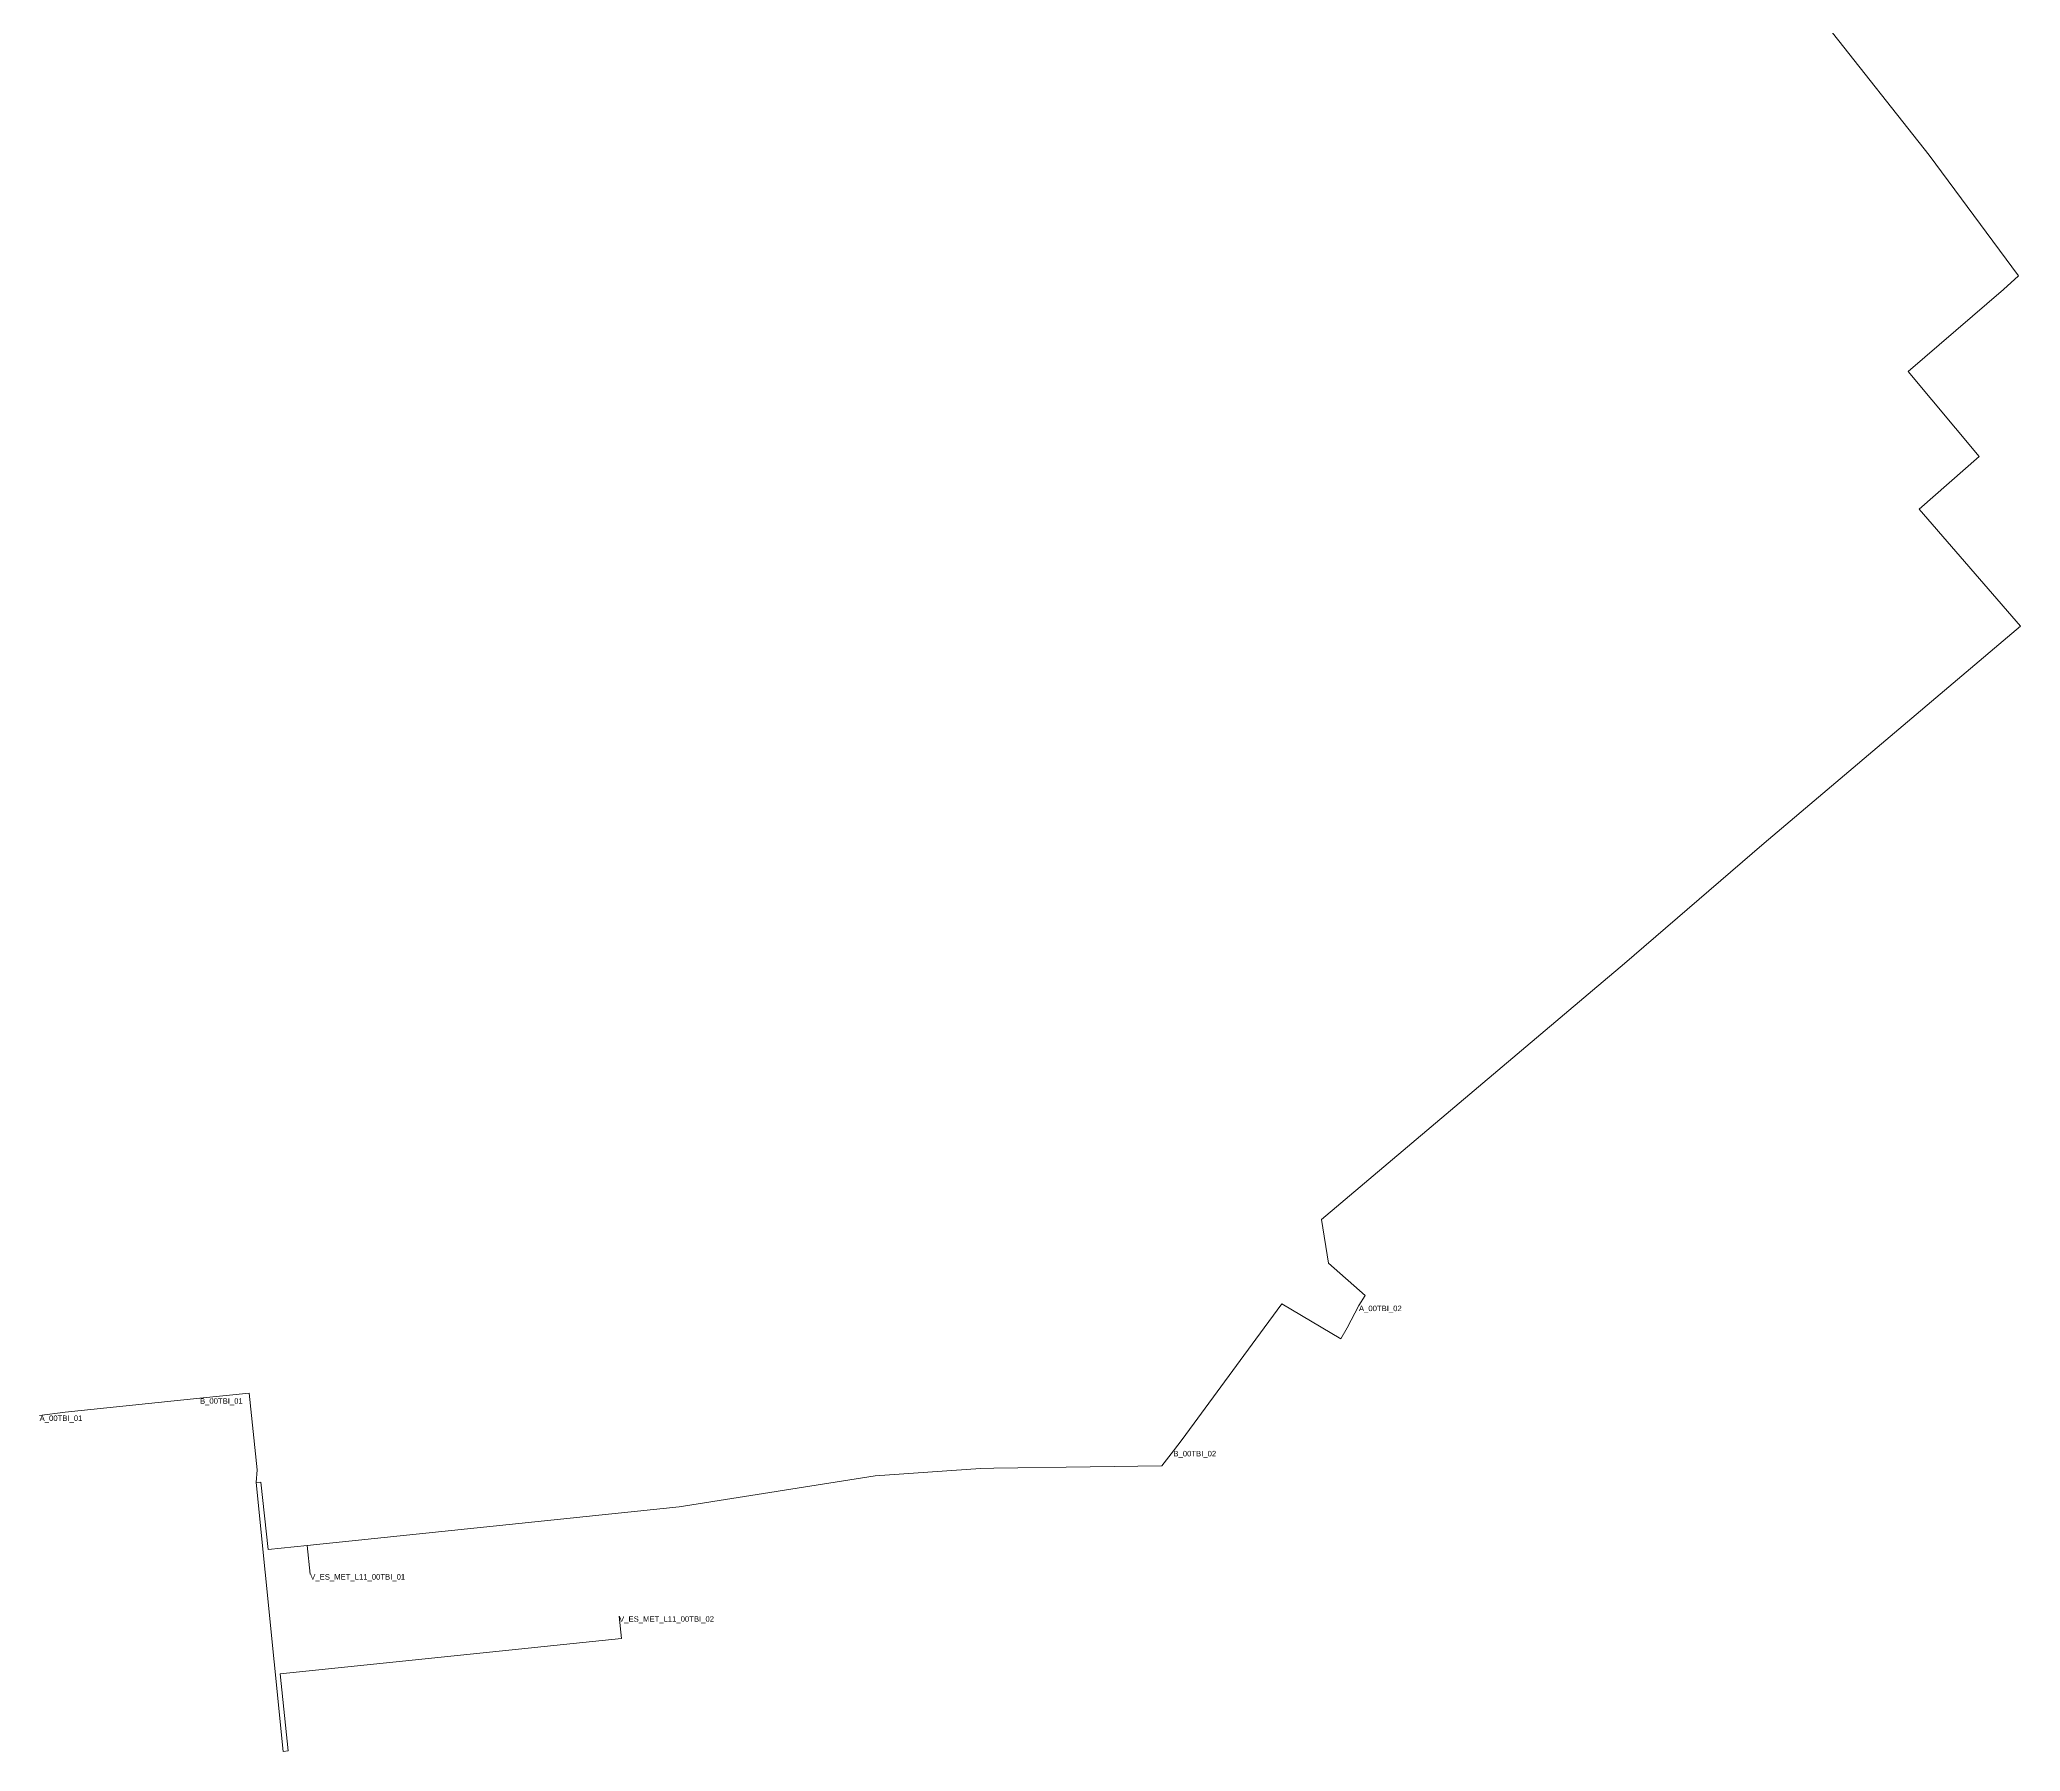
# Model space of a CAD drawing. Header units: metres. Extents: x 431467 to 431647, y 4590046 to 4590357.
# Drawn here: x 431466.8 to 431646.6, y 4590045.8 to 4590201.2 of the extents above; entities that cross this region are included whole.
import ezdxf
from ezdxf.enums import TextEntityAlignment as Align

# ---------------------------------------------------------------- set-up
doc = ezdxf.new("R2010")
doc.units = ezdxf.units.M
doc.header["$MEASUREMENT"] = 0
for name, color, linetype, lineweight, true_color in [('01_A_AccesTren_t', 40, 'Continuous', 0, 0xffd600), ('01_C_AccesExt_t', 251, 'Continuous', 0, 0x646464), ('01_I_Ascensor_l', 251, 'Continuous', 0, 0x646464), ('01_I_BarreraTarifaria_t', 251, 'Continuous', 0, 0x646464), ('01_I_Horitzontal_l', 251, 'Continuous', 0, 0x646464), ('01_I_Rampa_l', 251, 'Continuous', 0, 0x646464), ('Carrer', 251, 'Continuous', 0, 0x646464)]:
    doc.layers.add(name, color=color, linetype=linetype, lineweight=lineweight, true_color=true_color)
doc.styles.add('Style-Arial', font='arial.ttf')

msp = doc.modelspace()

# ---------------------------------------------------------------- linework, layer by layer
at = {"layer": '01_I_Ascensor_l'}
for p, q in [((431586.564229, 4590086.265328), (431585.507212, 4590084.263832, -30)), ((431469.071473, 4590076.581703, -10), (431466.755967, 4590076.29122)), ((431486.497461, 4590071.347562, -10), (431486.410894, 4590070.198138, -20)), ((431486.410894, 4590070.198138, -20), (431486.855612, 4590070.245245, -30)), ((431488.881881, 4590045.783072, -20), (431489.340898, 4590045.830783, -30))]:
    msp.add_line(p, q, dxfattribs=at)
at = {"layer": '01_I_Horitzontal_l'}
for p, q in [((431469.071473, 4590076.581703, -10), (431481.320291, 4590077.854391, -10)), ((431570.523296, 4590074.115097, -30), (431569.714799, 4590073.074361, -30)), ((431553.419065, 4590071.495428, -30), (431552.199062, 4590071.470565, -30)), ((431486.410894, 4590070.198138, -20), (431488.881881, 4590045.783072, -20)), ((431491.055497, 4590064.49141, -30), (431491.331896, 4590061.882011, -30))]:
    msp.add_line(p, q, dxfattribs=at)
at = {"layer": '01_I_Horitzontal_l', "flags": 128}
for points, elevation in [([(431585.507212, 4590084.263832), (431584.908666, 4590083.254835), (431579.550104, 4590086.432369), (431577.193707, 4590083.217016)], -30), ([(431481.320291, 4590077.854391), (431485.773308, 4590078.317073), (431486.497461, 4590071.347562)], -10), ([(431569.714799, 4590073.074361), (431568.660255, 4590071.716902), (431562.16308, 4590071.622489)], -30), ([(431486.855612, 4590070.245245), (431487.504911, 4590064.115415), (431491.055497, 4590064.49141)], -30), ([(431542.622544, 4590070.80378), (431524.837241, 4590068.000862), (431491.055497, 4590064.49141)], -30), ([(431489.340898, 4590045.830783), (431488.614953, 4590052.814906), (431519.589022, 4590056.034418), (431519.378911, 4590058.056792)], -30)]:
    msp.add_lwpolyline(points, dxfattribs=dict(at, elevation=elevation))
at = {"layer": '01_I_Rampa_l'}
for p, q in [((431577.193707, 4590083.217016, -30), (431570.523296, 4590074.115097, -30)), ((431542.622544, 4590070.80378, -30), (431552.199062, 4590071.470565, -30)), ((431553.419065, 4590071.495428, -30), (431562.163128, 4590071.62249, -30))]:
    msp.add_line(p, q, dxfattribs=at)
at = {"layer": 'Carrer', "flags": 128}
msp.add_lwpolyline([(431619.883716, 4590214.148368), (431638.358022, 4590190.745512), (431646.465359, 4590179.802951), (431645.085057, 4590178.539131), (431636.438378, 4590171.100846), (431642.882081, 4590163.387069), (431637.429717, 4590158.593508), (431646.62714, 4590147.959516), (431623.357123, 4590128.257264), (431610.457207, 4590117.147891), (431609.131658, 4590116.037911), (431583.148901, 4590094.084082), (431583.796036, 4590090.107903), (431587.141711, 4590087.178244), (431586.564229, 4590086.265328)], dxfattribs=at)

# ---------------------------------------------------------------- texts
at = {"layer": '01_A_AccesTren_t', "style": 'Style-Arial'}
for s, p in [('V_ES_MET_L11_00TBI_01', (431491.331896, 4590061.882011, -30)), ('V_ES_MET_L11_00TBI_02', (431519.378911, 4590058.056792, -30))]:
    msp.add_text(s, height=0.5, dxfattribs=at).set_placement(p, align=Align.TOP_LEFT)
at = {"layer": '01_C_AccesExt_t', "style": 'Style-Arial'}
for s, p in [('A_00TBI_02', (431586.564229, 4590086.265328)), ('A_00TBI_01', (431466.755967, 4590076.29122))]:
    msp.add_text(s, height=0.5, dxfattribs=at).set_placement(p, align=Align.TOP_LEFT)
at = {"layer": '01_I_BarreraTarifaria_t', "style": 'Style-Arial'}
for s, p in [('B_00TBI_01', (431481.320291, 4590077.854391, -10)), ('B_00TBI_02', (431569.714799, 4590073.074361, -30))]:
    msp.add_text(s, height=0.5, dxfattribs=at).set_placement(p, align=Align.TOP_LEFT)

doc.saveas('drawing.dxf')
